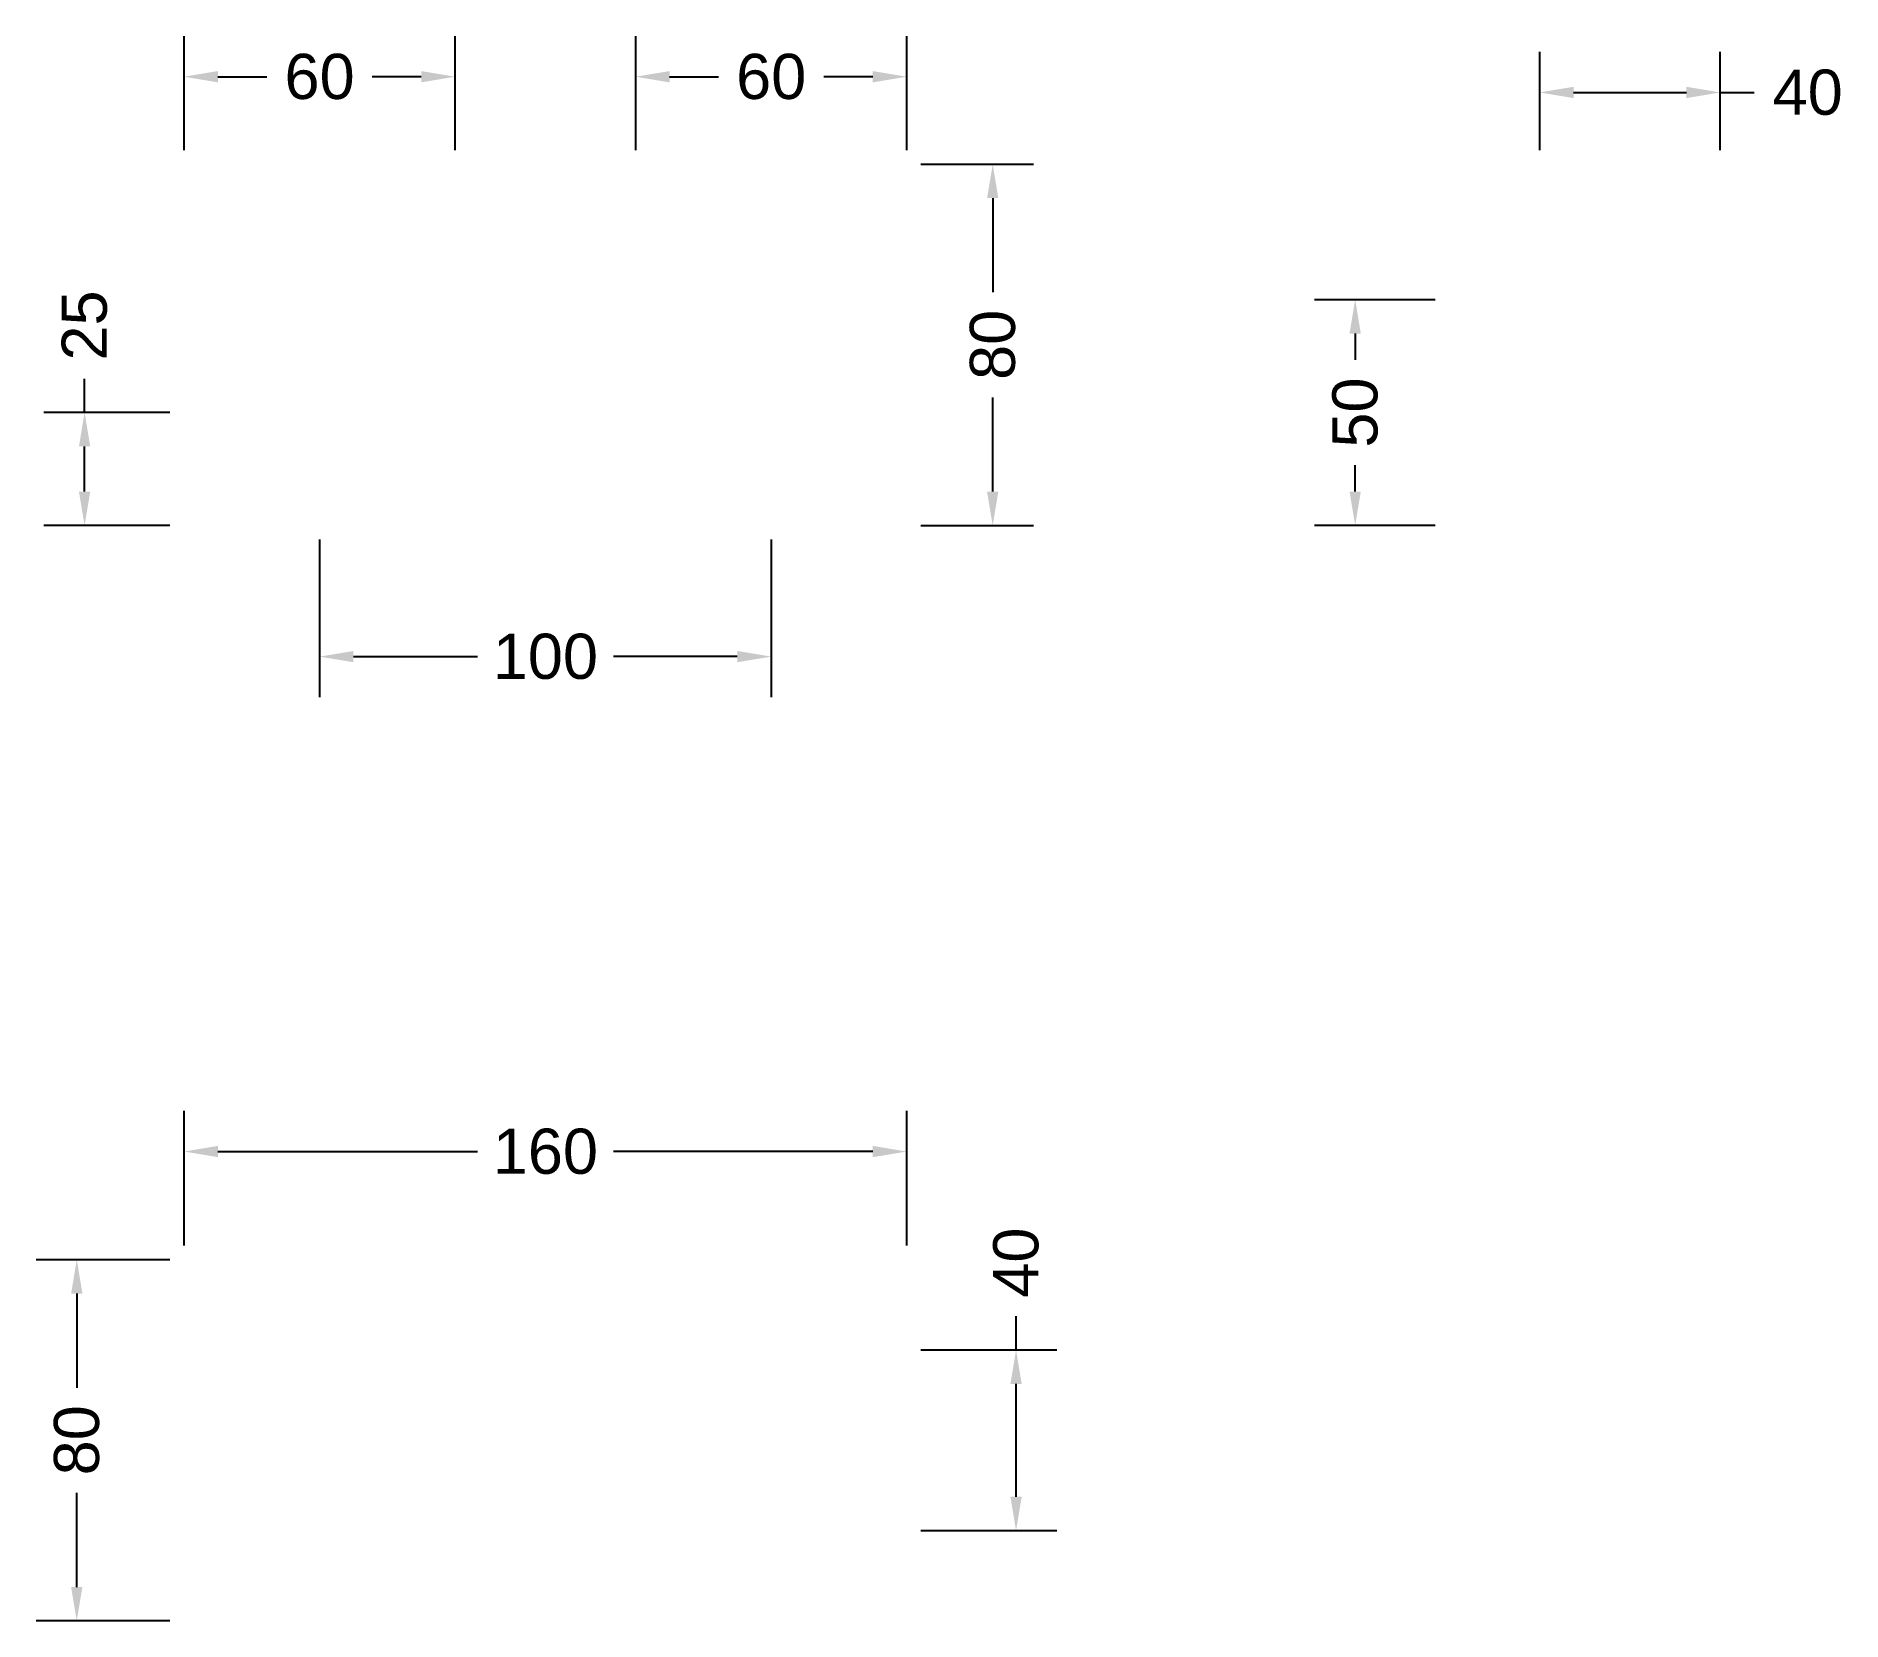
# Paper-space layout 'Layout1' of a CAD drawing. Header units: inches. Extents: x 0.18 to 8.17, y 0.63 to 7.65.
import ezdxf

# ---------------------------------------------------------------- set-up
doc = ezdxf.new("R2010")
doc.units = ezdxf.units.IN
doc.header["$MEASUREMENT"] = 0
doc.layers.get('0').update_dxf_attribs({"true_color": 0xc2ced6})
doc.styles.get("Standard").update_dxf_attribs({"font": 'arial.ttf'})
doc.dimstyles.get("Standard").update_dxf_attribs({"dimtxt": 0.2, "dimasz": 0.15, "dimexe": 0.18, "dimexo": 0.0625, "dimgap": 0.09, "dimtad": 0, "dimdec": 0, "dimzin": 0, "dimdsep": 46, "dimtxsty": 'Standard', "dimcen": 0.09, "dimadec": 0, "dimazin": 0, "dimtfac": 1, "dimtdec": 0, "dimtofl": 0, "dimtmove": 0, "dimatfit": 3, "dimfxl": 1, "dimtolj": 1, "dimtzin": 0, "dimarcsym": 0})

# ---------------------------------------------------------------- blocks, each defined once
blk = doc.blocks.new('*D31')
at = {"color": 0, "lineweight": -2, "transparency": 16777216}
for p, q in [((0.8317, 7.1445), (0.8317, 7.6497)), ((2.0317, 7.1445), (2.0317, 7.6497)), ((0.9817, 7.4697), (1.1983, 7.4697)), ((1.8817, 7.4697), (1.6652, 7.4697))]:
    blk.add_line(p, q, dxfattribs=at)
at = {"color": 0, "transparency": 16777216}
for points in [[(0.9817, 7.4947), (0.9817, 7.4447), (0.8317, 7.4697)], [(1.8817, 7.4947), (1.8817, 7.4447), (2.0317, 7.4697)]]:
    blk.add_solid(points, dxfattribs=at)
at = {"layer": 'Defpoints', "color": 0, "transparency": 16777216}
for p in [(2.0317, 7.4697), (0.8317, 7.082), (2.0317, 7.082)]:
    blk.add_point(p, dxfattribs=at)
at = {"color": 0, "transparency": 16777216, "insert": (1.4317, 7.4697), "char_height": 0.2, "attachment_point": 5}
blk.add_mtext('\\A1;60', dxfattribs=at)
blk = doc.blocks.new('*D32')
at = {"color": 0, "lineweight": -2, "transparency": 16777216}
for p, q in [((2.8317, 7.1445), (2.8317, 7.6497)), ((4.0317, 7.1445), (4.0317, 7.6497)), ((2.9817, 7.4697), (3.1983, 7.4697)), ((3.8817, 7.4697), (3.6652, 7.4697))]:
    blk.add_line(p, q, dxfattribs=at)
at = {"color": 0, "transparency": 16777216}
for points in [[(2.9817, 7.4947), (2.9817, 7.4447), (2.8317, 7.4697)], [(3.8817, 7.4947), (3.8817, 7.4447), (4.0317, 7.4697)]]:
    blk.add_solid(points, dxfattribs=at)
at = {"layer": 'Defpoints', "color": 0, "transparency": 16777216}
for p in [(4.0317, 7.4697), (2.8317, 7.082), (4.0317, 7.082)]:
    blk.add_point(p, dxfattribs=at)
at = {"color": 0, "transparency": 16777216, "insert": (3.4317, 7.4697), "char_height": 0.2, "attachment_point": 5}
blk.add_mtext('\\A1;60', dxfattribs=at)
blk = doc.blocks.new('*D33')
at = {"color": 0, "lineweight": -2, "transparency": 16777216}
for p, q in [((0.3909, 5.982), (0.3909, 6.132)), ((0.7692, 5.982), (0.2109, 5.982)), ((0.3909, 5.632), (0.3909, 5.832)), ((0.7692, 5.482), (0.2109, 5.482))]:
    blk.add_line(p, q, dxfattribs=at)
at = {"color": 0, "transparency": 16777216}
for points in [[(0.3659, 5.832), (0.4159, 5.832), (0.3909, 5.982)], [(0.3659, 5.632), (0.4159, 5.632), (0.3909, 5.482)]]:
    blk.add_solid(points, dxfattribs=at)
at = {"layer": 'Defpoints', "color": 0, "transparency": 16777216}
for p in [(0.3909, 5.982), (0.8317, 5.982), (0.8317, 5.482)]:
    blk.add_point(p, dxfattribs=at)
at = {"color": 0, "transparency": 16777216, "insert": (0.3909, 6.3677), "char_height": 0.2, "attachment_point": 5, "rotation": 90}
blk.add_mtext('\\A1;25', dxfattribs=at)
blk = doc.blocks.new('*D34')
at = {"color": 0, "lineweight": -2, "transparency": 16777216}
for p, q in [((1.4317, 5.4195), (1.4317, 4.721)), ((3.4317, 5.4195), (3.4317, 4.721)), ((1.5817, 4.901), (2.1306, 4.901)), ((3.2817, 4.901), (2.7329, 4.901))]:
    blk.add_line(p, q, dxfattribs=at)
at = {"color": 0, "transparency": 16777216}
for points in [[(1.5817, 4.926), (1.5817, 4.876), (1.4317, 4.901)], [(3.2817, 4.926), (3.2817, 4.876), (3.4317, 4.901)]]:
    blk.add_solid(points, dxfattribs=at)
at = {"layer": 'Defpoints', "color": 0, "transparency": 16777216}
for p in [(1.4317, 5.482), (3.4317, 5.482), (3.4317, 4.901)]:
    blk.add_point(p, dxfattribs=at)
at = {"color": 0, "transparency": 16777216, "insert": (2.4317, 4.901), "char_height": 0.2, "attachment_point": 5}
blk.add_mtext('\\A1;100', dxfattribs=at)
blk = doc.blocks.new('*D36')
at = {"color": 0, "lineweight": -2, "transparency": 16777216}
for p, q in [((4.0942, 7.082), (4.5927, 7.082)), ((4.4127, 6.932), (4.4127, 6.515)), ((4.4127, 5.632), (4.4127, 6.0489)), ((4.0942, 5.482), (4.5927, 5.482))]:
    blk.add_line(p, q, dxfattribs=at)
at = {"color": 0, "transparency": 16777216}
for points in [[(4.3877, 6.932), (4.4377, 6.932), (4.4127, 7.082)], [(4.3877, 5.632), (4.4377, 5.632), (4.4127, 5.482)]]:
    blk.add_solid(points, dxfattribs=at)
at = {"layer": 'Defpoints', "color": 0, "transparency": 16777216}
for p in [(4.0317, 7.082), (4.4127, 7.082), (4.0317, 5.482)]:
    blk.add_point(p, dxfattribs=at)
at = {"color": 0, "transparency": 16777216, "insert": (4.4127, 6.282), "char_height": 0.2, "attachment_point": 5, "rotation": 90}
blk.add_mtext('\\A1;80', dxfattribs=at)
blk = doc.blocks.new('*D37')
at = {"color": 0, "lineweight": -2, "transparency": 16777216}
for p, q in [((6.3725, 6.482), (5.8379, 6.482)), ((6.0179, 6.332), (6.0179, 6.2149)), ((6.0179, 5.632), (6.0179, 5.7491)), ((6.3725, 5.482), (5.8379, 5.482))]:
    blk.add_line(p, q, dxfattribs=at)
at = {"color": 0, "transparency": 16777216}
for points in [[(5.9929, 6.332), (6.0429, 6.332), (6.0179, 6.482)], [(5.9929, 5.632), (6.0429, 5.632), (6.0179, 5.482)]]:
    blk.add_solid(points, dxfattribs=at)
at = {"layer": 'Defpoints', "color": 0, "transparency": 16777216}
for p in [(6.0179, 6.482), (6.435, 6.482), (6.435, 5.482)]:
    blk.add_point(p, dxfattribs=at)
at = {"color": 0, "transparency": 16777216, "insert": (6.0179, 5.982), "char_height": 0.2, "attachment_point": 5, "rotation": 90}
blk.add_mtext('\\A1;50', dxfattribs=at)
blk = doc.blocks.new('*D38')
at = {"color": 0, "lineweight": -2, "transparency": 16777216}
for p, q in [((0.7692, 2.2295), (0.1763, 2.2295)), ((0.3563, 2.0795), (0.3563, 1.6625)), ((0.3563, 0.7795), (0.3563, 1.1964)), ((0.7692, 0.6295), (0.1763, 0.6295))]:
    blk.add_line(p, q, dxfattribs=at)
at = {"color": 0, "transparency": 16777216}
for points in [[(0.3313, 2.0795), (0.3813, 2.0795), (0.3563, 2.2295)], [(0.3313, 0.7795), (0.3813, 0.7795), (0.3563, 0.6295)]]:
    blk.add_solid(points, dxfattribs=at)
at = {"layer": 'Defpoints', "color": 0, "transparency": 16777216}
for p in [(0.3563, 2.2295), (0.8317, 2.2295), (0.8317, 0.6295)]:
    blk.add_point(p, dxfattribs=at)
at = {"color": 0, "transparency": 16777216, "insert": (0.3563, 1.4295), "char_height": 0.2, "attachment_point": 5, "rotation": 90}
blk.add_mtext('\\A1;80', dxfattribs=at)
blk = doc.blocks.new('*D39')
at = {"color": 0, "lineweight": -2, "transparency": 16777216}
for p, q in [((0.8317, 2.292), (0.8317, 2.8886)), ((4.0317, 2.292), (4.0317, 2.8886)), ((0.9817, 2.7086), (2.1306, 2.7086)), ((3.8817, 2.7086), (2.7329, 2.7086))]:
    blk.add_line(p, q, dxfattribs=at)
at = {"color": 0, "transparency": 16777216}
for points in [[(0.9817, 2.7336), (0.9817, 2.6836), (0.8317, 2.7086)], [(3.8817, 2.7336), (3.8817, 2.6836), (4.0317, 2.7086)]]:
    blk.add_solid(points, dxfattribs=at)
at = {"layer": 'Defpoints', "color": 0, "transparency": 16777216}
for p in [(4.0317, 2.7086), (0.8317, 2.2295), (4.0317, 2.2295)]:
    blk.add_point(p, dxfattribs=at)
at = {"color": 0, "transparency": 16777216, "insert": (2.4317, 2.7086), "char_height": 0.2, "attachment_point": 5}
blk.add_mtext('\\A1;160', dxfattribs=at)
blk = doc.blocks.new('*D40')
at = {"color": 0, "lineweight": -2, "transparency": 16777216}
for p, q in [((4.5161, 1.8295), (4.5161, 1.9795)), ((4.0942, 1.8295), (4.6961, 1.8295)), ((4.5161, 1.1795), (4.5161, 1.6795)), ((4.0942, 1.0295), (4.6961, 1.0295))]:
    blk.add_line(p, q, dxfattribs=at)
at = {"color": 0, "transparency": 16777216}
for points in [[(4.4911, 1.6795), (4.5411, 1.6795), (4.5161, 1.8295)], [(4.4911, 1.1795), (4.5411, 1.1795), (4.5161, 1.0295)]]:
    blk.add_solid(points, dxfattribs=at)
at = {"layer": 'Defpoints', "color": 0, "transparency": 16777216}
for p in [(4.0317, 1.8295), (4.5161, 1.8295), (4.0317, 1.0295)]:
    blk.add_point(p, dxfattribs=at)
at = {"color": 0, "transparency": 16777216, "insert": (4.5161, 2.2164), "char_height": 0.2, "attachment_point": 5, "rotation": 90}
blk.add_mtext('\\A1;40', dxfattribs=at)
blk = doc.blocks.new('*D41')
at = {"color": 0, "lineweight": -2, "transparency": 16777216}
for p, q in [((6.835, 7.1445), (6.835, 7.58)), ((7.635, 7.1445), (7.635, 7.58)), ((6.985, 7.4), (7.485, 7.4)), ((7.635, 7.4), (7.785, 7.4))]:
    blk.add_line(p, q, dxfattribs=at)
at = {"color": 0, "transparency": 16777216}
for points in [[(6.985, 7.425), (6.985, 7.375), (6.835, 7.4)], [(7.485, 7.425), (7.485, 7.375), (7.635, 7.4)]]:
    blk.add_solid(points, dxfattribs=at)
at = {"layer": 'Defpoints', "color": 0, "transparency": 16777216}
for p in [(7.635, 7.4), (6.835, 7.082), (7.635, 7.082)]:
    blk.add_point(p, dxfattribs=at)
at = {"color": 0, "transparency": 16777216, "insert": (8.0219, 7.4), "char_height": 0.2, "attachment_point": 5}
blk.add_mtext('\\A1;40', dxfattribs=at)

psp = doc.layouts.get("Layout1")

# ---------------------------------------------------------------- dimensions: what is measured, and where the dimension line sits
for base, p1, p2, angle, picture, middle in [((2.0317, 7.4697), (0.8317, 7.082), (2.0317, 7.082), 180, '*D31', (1.4317, 7.4697)), ((4.0317, 7.4697), (2.8317, 7.082), (4.0317, 7.082), 180, '*D32', (3.4317, 7.4697)), ((7.635, 7.4), (6.835, 7.082), (7.635, 7.082), 180, '*D41', (8.0219, 7.4)), ((4.4127, 7.082), (4.0317, 5.482), (4.0317, 7.082), 90, '*D36', (4.4127, 6.282)), ((0.3909, 5.982), (0.8317, 5.482), (0.8317, 5.982), 270, '*D33', (0.3909, 6.3677)), ((6.0179, 6.482), (6.435, 5.482), (6.435, 6.482), 270, '*D37', (6.0179, 5.982)), ((4.0317, 2.7086), (0.8317, 2.2295), (4.0317, 2.2295), 180, '*D39', (2.4317, 2.7086)), ((4.5161, 1.8295), (4.0317, 1.0295), (4.0317, 1.8295), 90, '*D40', (4.5161, 2.2164)), ((0.3563, 2.2295), (0.8317, 0.6295), (0.8317, 2.2295), 270, '*D38', (0.3563, 1.4295))]:
    dim = psp.add_linear_dim(base=base, p1=p1, p2=p2, angle=angle, dimstyle='Standard', override={"dimlfac": -50})
    dim.commit()
    dim.dimension.update_dxf_attribs({"geometry": picture, "text_midpoint": middle})
dim = psp.add_linear_dim(base=(3.4317, 4.901), p1=(1.4317, 5.482), p2=(3.4317, 5.482), dimstyle='Standard', override={"dimlfac": -50})
dim.commit()
dim.dimension.update_dxf_attribs({"geometry": '*D34', "text_midpoint": (2.4317, 4.901)})

doc.saveas('drawing.dxf')
